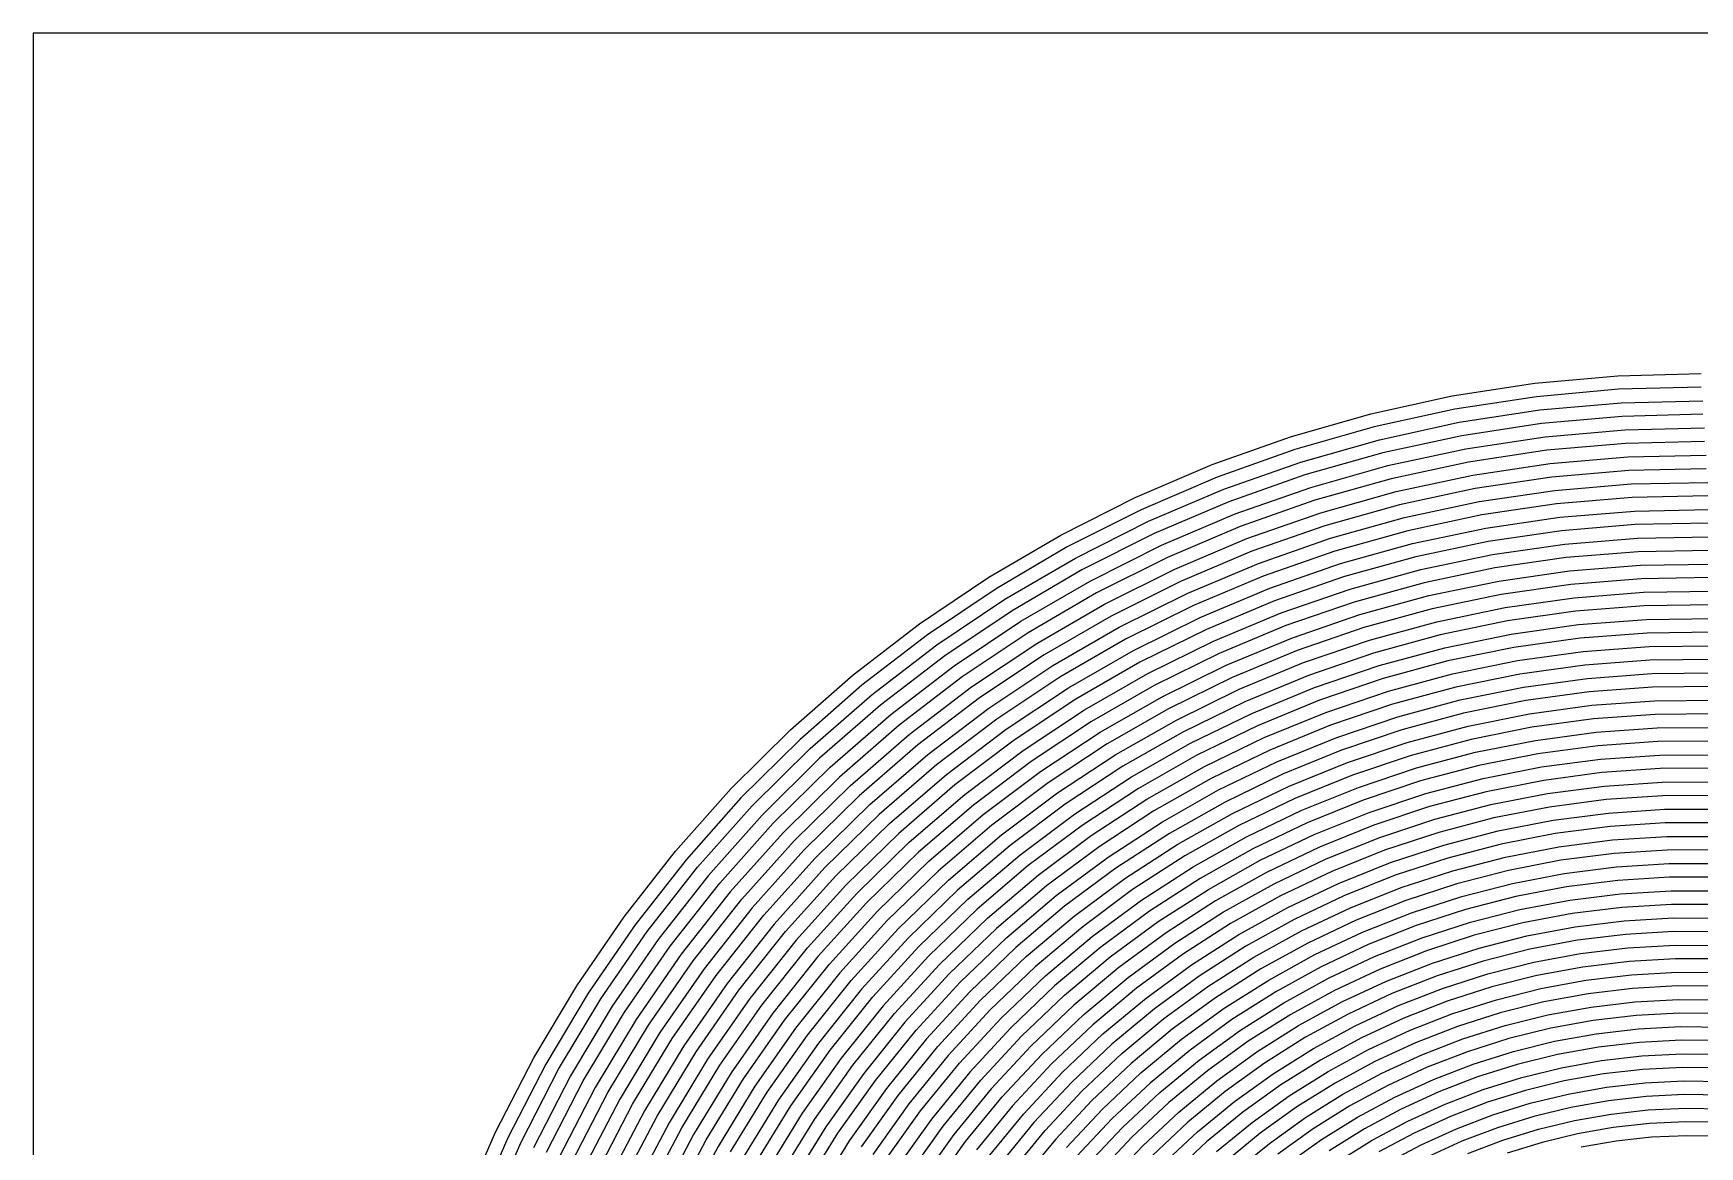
# Model space of a CAD drawing. Header units: metres. Extents: x -61 to 61, y -61 to 61.
# Drawn here: x -61.2 to 0, y 20.3 to 61.2 of the extents above; entities that cross this region are included whole.
import ezdxf

# ---------------------------------------------------------------- set-up
doc = ezdxf.new("R2010")
doc.units = ezdxf.units.M
doc.header["$MEASUREMENT"] = 0
doc.layers.add('2', color=7, linetype='Continuous')

msp = doc.modelspace()

# ---------------------------------------------------------------- linework, layer by layer
at = {"layer": '2', "color": 7}
for points in [[(49, 61.25, 0), (-61.25, 61.25, 0), (-61.25, -61.25, 0), (61.25, -61.25, 0)], [(-45.489, 18.052, 0), (-44.256, 20.869, 0), (-42.85, 23.602, 0), (-41.274, 26.241, 0), (-39.537, 28.776, 0), (-37.644, 31.196, 0), (-35.603, 33.491, 0), (-33.422, 35.654, 0), (-31.111, 37.675, 0), (-28.677, 39.546, 0), (-26.132, 41.261, 0), (-23.484, 42.812, 0), (-20.745, 44.193, 0), (-17.924, 45.4, 0), (-15.035, 46.426, 0), (-12.087, 47.269, 0), (-9.092, 47.925, 0), (-6.063, 48.391, 0), (-3.011, 48.667, 0), (0.051, 48.75, 0)], [(0.051, 48.25, 0), (-2.98, 48.168, 0), (-6.001, 47.895, 0), (-8.999, 47.434, 0), (-11.963, 46.785, 0), (-14.881, 45.95, 0), (-17.741, 44.934, 0), (-20.532, 43.741, 0), (-23.243, 42.374, 0), (-25.864, 40.839, 0), (-28.384, 39.142, 0), (-30.792, 37.289, 0), (-33.08, 35.289, 0), (-35.239, 33.149, 0), (-37.259, 30.877, 0), (-39.132, 28.482, 0), (-40.852, 25.973, 0), (-42.412, 23.361, 0), (-43.804, 20.655, 0), (-45.024, 17.867, 0)], [(-44.535, 17.745, 0), (-43.323, 20.502, 0), (-41.941, 23.178, 0), (-40.394, 25.761, 0), (-38.689, 28.241, 0), (-36.831, 30.609, 0), (-34.829, 32.855, 0), (-32.69, 34.97, 0), (-30.422, 36.946, 0), (-28.036, 38.776, 0), (-25.54, 40.452, 0), (-22.944, 41.967, 0), (-20.259, 43.316, 0), (-17.495, 44.494, 0), (-14.663, 45.495, 0), (-11.774, 46.316, 0), (-8.84, 46.955, 0), (-5.873, 47.407, 0), (-2.883, 47.673, 0), (0.117, 47.749, 0)], [(0.115, 47.249, 0), (-2.853, 47.173, 0), (-5.811, 46.911, 0), (-8.748, 46.463, 0), (-11.651, 45.832, 0), (-14.51, 45.019, 0), (-17.312, 44.028, 0), (-20.047, 42.863, 0), (-22.704, 41.528, 0), (-25.273, 40.029, 0), (-27.743, 38.371, 0), (-30.105, 36.56, 0), (-32.348, 34.605, 0), (-34.465, 32.512, 0), (-36.446, 30.289, 0), (-38.285, 27.946, 0), (-39.973, 25.492, 0), (-41.504, 22.936, 0), (-42.871, 20.289, 0)], [(-42.391, 20.134, 0), (-41.034, 22.752, 0), (-39.516, 25.278, 0), (-37.842, 27.704, 0), (-36.02, 30.02, 0), (-34.056, 32.216, 0), (-31.959, 34.284, 0), (-29.736, 36.216, 0), (-27.397, 38.004, 0), (-24.951, 39.641, 0), (-22.407, 41.121, 0), (-19.776, 42.438, 0), (-17.068, 43.587, 0), (-14.294, 44.563, 0), (-11.464, 45.363, 0), (-8.591, 45.984, 0), (-5.685, 46.423, 0), (-2.757, 46.678, 0), (0.18, 46.749, 0)], [(0.178, 46.249, 0), (-2.728, 46.179, 0), (-5.624, 45.926, 0), (-8.499, 45.492, 0), (-11.342, 44.878, 0), (-14.141, 44.087, 0), (-16.886, 43.121, 0), (-19.565, 41.985, 0), (-22.168, 40.682, 0), (-24.684, 39.218, 0), (-27.105, 37.598, 0), (-29.419, 35.829, 0), (-31.618, 33.918, 0), (-33.693, 31.872, 0), (-35.636, 29.7, 0), (-37.439, 27.409, 0), (-39.095, 25.009, 0), (-40.597, 22.509, 0), (-41.939, 19.919, 0)], [(-41.46, 19.763, 0), (-40.128, 22.323, 0), (-38.639, 24.793, 0), (-36.997, 27.165, 0), (-35.21, 29.429, 0), (-33.285, 31.575, 0), (-31.23, 33.596, 0), (-29.052, 35.483, 0), (-26.76, 37.23, 0), (-24.364, 38.828, 0), (-21.872, 40.273, 0), (-19.296, 41.558, 0), (-16.644, 42.679, 0), (-13.927, 43.63, 0), (-11.157, 44.409, 0), (-8.344, 45.012, 0), (-5.5, 45.438, 0), (-2.635, 45.683, 0), (0.24, 45.749, 0)], [(0.237, 45.249, 0), (-2.606, 45.184, 0), (-5.44, 44.941, 0), (-8.253, 44.521, 0), (-11.036, 43.924, 0), (-13.775, 43.154, 0), (-16.462, 42.213, 0), (-19.085, 41.105, 0), (-21.634, 39.834, 0), (-24.098, 38.405, 0), (-26.468, 36.824, 0), (-28.735, 35.096, 0), (-30.889, 33.23, 0), (-32.923, 31.231, 0), (-34.827, 29.108, 0), (-36.594, 26.869, 0), (-38.218, 24.523, 0), (-39.691, 22.08, 0), (-41.009, 19.548, 0)], [(-40.53, 19.389, 0), (-39.224, 21.891, 0), (-37.763, 24.306, 0), (-36.154, 26.624, 0), (-34.403, 28.835, 0), (-32.516, 30.932, 0), (-30.503, 32.906, 0), (-28.37, 34.749, 0), (-26.125, 36.454, 0), (-23.779, 38.014, 0), (-21.34, 39.424, 0), (-18.818, 40.677, 0), (-16.222, 41.769, 0), (-13.564, 42.696, 0), (-10.853, 43.454, 0), (-8.101, 44.04, 0), (-5.318, 44.452, 0), (-2.515, 44.688, 0), (0.297, 44.748, 0)], [(0.294, 44.248, 0), (-2.487, 44.189, 0), (-5.258, 43.956, 0), (-8.01, 43.548, 0), (-10.732, 42.969, 0), (-13.412, 42.22, 0), (-16.041, 41.303, 0), (-18.608, 40.223, 0), (-21.102, 38.984, 0), (-23.514, 37.59, 0), (-25.834, 36.048, 0), (-28.053, 34.362, 0), (-30.163, 32.539, 0), (-32.154, 30.588, 0), (-34.019, 28.514, 0), (-35.751, 26.327, 0), (-37.342, 24.035, 0), (-38.787, 21.648, 0), (-40.079, 19.173, 0)], [(-39.601, 19.013, 0), (-38.32, 21.457, 0), (-36.889, 23.816, 0), (-35.312, 26.08, 0), (-33.597, 28.24, 0), (-31.749, 30.287, 0), (-29.778, 32.214, 0), (-27.69, 34.013, 0), (-25.493, 35.677, 0), (-23.197, 37.199, 0), (-20.81, 38.573, 0), (-18.342, 39.795, 0), (-15.803, 40.859, 0), (-13.203, 41.761, 0), (-10.551, 42.499, 0), (-7.86, 43.067, 0), (-5.138, 43.466, 0), (-2.397, 43.693, 0), (0.351, 43.747, 0)], [(0.347, 43.247, 0), (-2.37, 43.194, 0), (-5.079, 42.97, 0), (-7.77, 42.576, 0), (-10.431, 42.013, 0), (-13.052, 41.285, 0), (-15.623, 40.393, 0), (-18.133, 39.341, 0), (-20.572, 38.133, 0), (-22.932, 36.775, 0), (-25.202, 35.27, 0), (-27.374, 33.625, 0), (-29.438, 31.847, 0), (-31.388, 29.942, 0), (-33.214, 27.918, 0), (-34.91, 25.783, 0), (-36.469, 23.545, 0), (-37.884, 21.213, 0), (-39.15, 18.796, 0)], [(-38.674, 18.634, 0), (-37.418, 21.021, 0), (-36.016, 23.324, 0), (-34.472, 25.534, 0), (-32.792, 27.642, 0), (-30.984, 29.64, 0), (-29.055, 31.52, 0), (-27.012, 33.275, 0), (-24.863, 34.898, 0), (-22.617, 36.382, 0), (-20.282, 37.721, 0), (-17.869, 38.912, 0), (-15.386, 39.948, 0), (-12.844, 40.826, 0), (-10.252, 41.542, 0), (-7.621, 42.094, 0), (-4.961, 42.48, 0), (-2.283, 42.698, 0), (0.403, 42.747, 0)], [(0.398, 42.247, 0), (-2.256, 42.198, 0), (-4.903, 41.983, 0), (-7.532, 41.602, 0), (-10.132, 41.057, 0), (-12.694, 40.349, 0), (-15.207, 39.481, 0), (-17.66, 38.457, 0), (-20.046, 37.281, 0), (-22.353, 35.957, 0), (-24.573, 34.49, 0), (-26.697, 32.887, 0), (-28.716, 31.153, 0), (-30.623, 29.294, 0), (-32.41, 27.32, 0), (-34.07, 25.236, 0), (-35.596, 23.052, 0), (-36.982, 20.776, 0), (-38.223, 18.417, 0)], [(-37.747, 18.252, 0), (-36.517, 20.582, 0), (-35.144, 22.829, 0), (-33.633, 24.986, 0), (-31.99, 27.042, 0), (-30.221, 28.991, 0), (-28.334, 30.824, 0), (-26.336, 32.535, 0), (-24.235, 34.117, 0), (-22.039, 35.563, 0), (-19.757, 36.868, 0), (-17.399, 38.027, 0), (-14.972, 39.035, 0), (-12.488, 39.889, 0), (-9.956, 40.585, 0), (-7.386, 41.12, 0), (-4.787, 41.493, 0), (-2.171, 41.702, 0), (0.452, 41.746, 0)], [(0.446, 41.246, 0), (-2.145, 41.202, 0), (-4.73, 40.996, 0), (-7.297, 40.628, 0), (-9.837, 40.099, 0), (-12.339, 39.412, 0), (-14.793, 38.569, 0), (-17.19, 37.572, 0), (-19.521, 36.427, 0), (-21.776, 35.138, 0), (-23.945, 33.709, 0), (-26.021, 32.147, 0), (-27.996, 30.456, 0), (-29.86, 28.645, 0), (-31.608, 26.719, 0), (-33.232, 24.687, 0), (-34.725, 22.557, 0), (-36.082, 20.337, 0), (-37.297, 18.035, 0)], [(-35.618, 20.141, 0), (-34.274, 22.332, 0), (-32.796, 24.435, 0), (-31.189, 26.44, 0), (-29.46, 28.34, 0), (-27.615, 30.127, 0), (-25.662, 31.794, 0), (-23.609, 33.334, 0), (-21.464, 34.743, 0), (-19.234, 36.013, 0), (-16.931, 37.141, 0), (-14.561, 38.122, 0), (-12.135, 38.952, 0), (-9.662, 39.627, 0), (-7.153, 40.146, 0), (-4.616, 40.506, 0), (-2.063, 40.706, 0), (0.498, 40.745, 0)], [(0.492, 40.245, 0), (-2.037, 40.206, 0), (-4.559, 40.009, 0), (-7.065, 39.654, 0), (-9.544, 39.141, 0), (-11.986, 38.474, 0), (-14.382, 37.655, 0), (-16.723, 36.686, 0), (-18.999, 35.572, 0), (-21.201, 34.317, 0), (-23.32, 32.926, 0), (-25.348, 31.405, 0), (-27.277, 29.758, 0), (-29.099, 27.993, 0), (-30.808, 26.117, 0), (-32.395, 24.136, 0), (-33.855, 22.059, 0), (-35.183, 19.895, 0)], [(-34.72, 19.697, 0), (-33.406, 21.833, 0), (-31.961, 23.882, 0), (-30.39, 25.836, 0), (-28.7, 27.686, 0), (-26.898, 29.427, 0), (-24.991, 31.05, 0), (-22.985, 32.55, 0), (-20.89, 33.921, 0), (-18.714, 35.157, 0), (-16.465, 36.254, 0), (-14.152, 37.207, 0), (-11.784, 38.013, 0), (-9.371, 38.668, 0), (-6.923, 39.171, 0), (-4.448, 39.518, 0), (-1.956, 39.71, 0), (0.541, 39.744, 0)], [(0.534, 39.244, 0), (-1.932, 39.21, 0), (-4.392, 39.021, 0), (-6.836, 38.678, 0), (-9.254, 38.183, 0), (-11.636, 37.536, 0), (-13.974, 36.74, 0), (-16.258, 35.799, 0), (-18.479, 34.716, 0), (-20.628, 33.495, 0), (-22.697, 32.142, 0), (-24.677, 30.661, 0), (-26.561, 29.058, 0), (-28.34, 27.339, 0), (-30.009, 25.512, 0), (-31.56, 23.583, 0), (-32.987, 21.56, 0), (-34.285, 19.45, 0)], [(-33.823, 19.251, 0), (-32.539, 21.331, 0), (-31.127, 23.327, 0), (-29.593, 25.229, 0), (-27.943, 27.031, 0), (-26.183, 28.725, 0), (-24.321, 30.305, 0), (-22.364, 31.765, 0), (-20.32, 33.098, 0), (-18.196, 34.3, 0), (-16.002, 35.366, 0), (-13.746, 36.292, 0), (-11.436, 37.074, 0), (-9.083, 37.709, 0), (-6.695, 38.195, 0), (-4.282, 38.53, 0), (-1.853, 38.713, 0), (0.582, 38.743, 0)], [(0.574, 38.243, 0), (-1.829, 38.214, 0), (-4.227, 38.033, 0), (-6.609, 37.703, 0), (-8.966, 37.223, 0), (-11.289, 36.596, 0), (-13.569, 35.824, 0), (-15.796, 34.91, 0), (-17.962, 33.858, 0), (-20.058, 32.672, 0), (-22.076, 31.356, 0), (-24.008, 29.915, 0), (-25.846, 28.356, 0), (-27.583, 26.683, 0), (-29.212, 24.905, 0), (-30.727, 23.027, 0), (-32.121, 21.057, 0), (-33.389, 19.003, 0)], [(-32.928, 18.802, 0), (-31.673, 20.827, 0), (-30.295, 22.769, 0), (-28.797, 24.62, 0), (-27.187, 26.374, 0), (-25.47, 28.022, 0), (-23.654, 29.558, 0), (-21.745, 30.977, 0), (-19.751, 32.273, 0), (-17.681, 33.441, 0), (-15.542, 34.476, 0), (-13.342, 35.375, 0), (-11.091, 36.134, 0), (-8.798, 36.749, 0), (-6.47, 37.219, 0), (-4.119, 37.542, 0), (-1.753, 37.717, 0), (0.619, 37.742, 0)], [(0.611, 37.242, 0), (-1.729, 37.217, 0), (-4.065, 37.045, 0), (-6.385, 36.727, 0), (-8.681, 36.263, 0), (-10.944, 35.656, 0), (-13.166, 34.907, 0), (-15.336, 34.02, 0), (-17.447, 32.999, 0), (-19.49, 31.847, 0), (-21.458, 30.568, 0), (-23.341, 29.168, 0), (-25.134, 27.652, 0), (-26.828, 26.025, 0), (-28.417, 24.296, 0), (-29.895, 22.469, 0), (-31.256, 20.552, 0), (-32.493, 18.554, 0)], [(-30.809, 20.321, 0), (-29.464, 22.21, 0), (-28.004, 24.01, 0), (-26.433, 25.714, 0), (-24.759, 27.316, 0), (-22.989, 28.809, 0), (-21.128, 30.188, 0), (-19.185, 31.447, 0), (-17.168, 32.581, 0), (-15.084, 33.586, 0), (-12.941, 34.457, 0), (-10.748, 35.192, 0), (-8.515, 35.788, 0), (-6.249, 36.242, 0), (-3.959, 36.553, 0), (-1.655, 36.72, 0), (0.654, 36.741, 0)], [(0.645, 36.241, 0), (-1.632, 36.22, 0), (-3.905, 36.056, 0), (-6.164, 35.75, 0), (-8.399, 35.302, 0), (-10.602, 34.714, 0), (-12.765, 33.989, 0), (-14.879, 33.129, 0), (-16.935, 32.138, 0), (-18.925, 31.02, 0), (-20.842, 29.778, 0), (-22.677, 28.418, 0), (-24.424, 26.946, 0), (-26.075, 25.365, 0), (-27.624, 23.684, 0), (-29.065, 21.909, 0), (-30.392, 20.045, 0)], [(-29.947, 19.812, 0), (-28.635, 21.647, 0), (-27.212, 23.397, 0), (-25.681, 25.052, 0), (-24.051, 26.608, 0), (-22.326, 28.059, 0), (-20.514, 29.397, 0), (-18.622, 30.619, 0), (-16.657, 31.719, 0), (-14.628, 32.694, 0), (-12.543, 33.538, 0), (-10.408, 34.25, 0), (-8.235, 34.827, 0), (-6.029, 35.265, 0), (-3.802, 35.564, 0), (-1.56, 35.723, 0), (0.686, 35.74, 0)], [(0.677, 35.24, 0), (-1.538, 35.223, 0), (-3.748, 35.067, 0), (-5.945, 34.772, 0), (-8.12, 34.34, 0), (-10.263, 33.772, 0), (-12.367, 33.07, 0), (-14.424, 32.237, 0), (-16.425, 31.277, 0), (-18.362, 30.192, 0), (-20.228, 28.987, 0), (-22.014, 27.667, 0), (-23.715, 26.238, 0), (-25.323, 24.703, 0), (-26.832, 23.071, 0), (-28.236, 21.346, 0), (-29.53, 19.536, 0)], [(-29.086, 19.301, 0), (-27.808, 21.083, 0), (-26.421, 22.781, 0), (-24.931, 24.389, 0), (-23.344, 25.899, 0), (-21.665, 27.306, 0), (-19.901, 28.605, 0), (-18.06, 29.79, 0), (-16.149, 30.856, 0), (-14.175, 31.8, 0), (-12.147, 32.619, 0), (-10.071, 33.307, 0), (-7.957, 33.864, 0), (-5.813, 34.287, 0), (-3.647, 34.575, 0), (-1.468, 34.726, 0), (0.716, 34.739, 0)], [(0.705, 34.239, 0), (-1.447, 34.226, 0), (-3.595, 34.078, 0), (-5.729, 33.795, 0), (-7.843, 33.378, 0), (-9.926, 32.829, 0), (-11.972, 32.15, 0), (-13.972, 31.344, 0), (-15.917, 30.413, 0), (-17.801, 29.362, 0), (-19.616, 28.194, 0), (-21.354, 26.915, 0), (-23.009, 25.528, 0), (-24.574, 24.039, 0), (-26.043, 22.455, 0), (-27.41, 20.781, 0), (-28.669, 19.024, 0)], [(-28.226, 18.787, 0), (-26.982, 20.517, 0), (-25.633, 22.164, 0), (-24.183, 23.723, 0), (-22.639, 25.188, 0), (-21.006, 26.552, 0), (-19.291, 27.811, 0), (-17.501, 28.959, 0), (-15.643, 29.992, 0), (-13.725, 30.906, 0), (-11.753, 31.698, 0), (-9.736, 32.364, 0), (-7.682, 32.902, 0), (-5.599, 33.309, 0), (-3.495, 33.585, 0), (-1.379, 33.728, 0), (0.742, 33.738, 0)], [(0.731, 33.238, 0), (-1.358, 33.229, 0), (-3.443, 33.088, 0), (-5.516, 32.816, 0), (-7.569, 32.415, 0), (-9.592, 31.885, 0), (-11.579, 31.229, 0), (-13.522, 30.449, 0), (-15.412, 29.549, 0), (-17.243, 28.531, 0), (-19.006, 27.4, 0), (-20.696, 26.16, 0), (-22.305, 24.816, 0), (-23.826, 23.373, 0), (-25.255, 21.837, 0), (-26.584, 20.214, 0)], [(-26.158, 19.948, 0), (-24.846, 21.545, 0), (-23.437, 23.056, 0), (-21.936, 24.475, 0), (-20.349, 25.796, 0), (-18.684, 27.015, 0), (-16.945, 28.126, 0), (-15.14, 29.126, 0), (-13.277, 30.01, 0), (-11.363, 30.776, 0), (-9.404, 31.419, 0), (-7.41, 31.938, 0), (-5.388, 32.33, 0), (-3.346, 32.595, 0), (-1.292, 32.731, 0), (0.766, 32.737, 0)], [(0.754, 32.237, 0), (-1.272, 32.231, 0), (-3.295, 32.098, 0), (-5.306, 31.837, 0), (-7.297, 31.451, 0), (-9.261, 30.94, 0), (-11.189, 30.307, 0), (-13.075, 29.553, 0), (-14.91, 28.683, 0), (-16.687, 27.698, 0), (-18.399, 26.604, 0), (-20.04, 25.403, 0), (-21.602, 24.102, 0), (-23.081, 22.705, 0), (-24.469, 21.217, 0), (-25.761, 19.645, 0)], [(-25.336, 19.377, 0), (-24.061, 20.923, 0), (-22.693, 22.386, 0), (-21.235, 23.759, 0), (-19.695, 25.038, 0), (-18.078, 26.218, 0), (-16.391, 27.293, 0), (-14.639, 28.259, 0), (-12.832, 29.114, 0), (-10.974, 29.853, 0), (-9.075, 30.473, 0), (-7.141, 30.974, 0), (-5.18, 31.351, 0), (-3.2, 31.604, 0), (-1.208, 31.733, 0), (0.787, 31.736, 0)], [(0.774, 31.236, 0), (-1.189, 31.233, 0), (-3.149, 31.107, 0), (-5.099, 30.858, 0), (-7.029, 30.486, 0), (-8.932, 29.994, 0), (-10.802, 29.383, 0), (-12.63, 28.656, 0), (-14.409, 27.815, 0), (-16.133, 26.864, 0), (-17.794, 25.806, 0), (-19.386, 24.645, 0), (-20.902, 23.387, 0), (-22.337, 22.035, 0), (-23.684, 20.595, 0), (-24.939, 19.073, 0)], [(-23.278, 20.299, 0), (-21.95, 21.714, 0), (-20.537, 23.042, 0), (-19.043, 24.279, 0), (-17.475, 25.419, 0), (-15.839, 26.457, 0), (-14.141, 27.391, 0), (-12.389, 28.216, 0), (-10.589, 28.929, 0), (-8.748, 29.527, 0), (-6.874, 30.008, 0), (-4.975, 30.371, 0), (-3.056, 30.614, 0), (-1.127, 30.735, 0), (0.805, 30.735, 0)], [(0.792, 30.235, 0), (-1.109, 30.236, 0), (-3.007, 30.116, 0), (-4.894, 29.878, 0), (-6.763, 29.521, 0), (-8.606, 29.048, 0), (-10.417, 28.459, 0), (-12.188, 27.758, 0), (-13.912, 26.947, 0), (-15.582, 26.028, 0), (-17.191, 25.007, 0), (-18.734, 23.885, 0), (-20.204, 22.669, 0), (-21.595, 21.362, 0), (-22.901, 19.971, 0)], [(-22.497, 19.673, 0), (-21.21, 21.04, 0), (-19.84, 22.323, 0), (-18.393, 23.517, 0), (-16.874, 24.618, 0), (-15.289, 25.62, 0), (-13.645, 26.521, 0), (-11.949, 27.317, 0), (-10.206, 28.004, 0), (-8.424, 28.58, 0), (-6.611, 29.043, 0), (-4.772, 29.391, 0), (-2.916, 29.622, 0), (-1.049, 29.737, 0), (0.82, 29.734, 0)], [(0.807, 29.234, 0), (-1.031, 29.237, 0), (-2.867, 29.125, 0), (-4.692, 28.897, 0), (-6.5, 28.555, 0), (-8.283, 28.1, 0), (-10.035, 27.534, 0), (-11.748, 26.859, 0), (-13.417, 26.077, 0), (-15.033, 25.191, 0), (-16.591, 24.205, 0), (-18.085, 23.124, 0), (-19.508, 21.95, 0), (-20.855, 20.688, 0), (-22.121, 19.344, 0)], [(-21.717, 19.045, 0), (-20.471, 20.364, 0), (-19.145, 21.602, 0), (-17.745, 22.754, 0), (-16.275, 23.816, 0), (-14.742, 24.782, 0), (-13.152, 25.65, 0), (-11.511, 26.416, 0), (-9.826, 27.078, 0), (-8.103, 27.632, 0), (-6.349, 28.076, 0), (-4.572, 28.41, 0), (-2.778, 28.631, 0), (-0.974, 28.739, 0), (0.833, 28.733, 0)], [(0.818, 28.234, 0), (-0.957, 28.239, 0), (-2.729, 28.133, 0), (-4.492, 27.916, 0), (-6.239, 27.589, 0), (-7.962, 27.152, 0), (-9.655, 26.608, 0), (-11.311, 25.958, 0), (-12.924, 25.205, 0), (-14.486, 24.352, 0), (-15.993, 23.403, 0), (-17.437, 22.36, 0), (-18.814, 21.228, 0), (-20.117, 20.012, 0)], [(-19.735, 19.687, 0), (-18.453, 20.88, 0), (-17.099, 21.99, 0), (-15.678, 23.012, 0), (-14.197, 23.942, 0), (-12.661, 24.778, 0), (-11.076, 25.515, 0), (-9.448, 26.151, 0), (-7.784, 26.683, 0), (-6.091, 27.109, 0), (-4.375, 27.428, 0), (-2.642, 27.639, 0), (-0.901, 27.741, 0), (0.843, 27.732, 0)], [(0.827, 27.233, 0), (-0.885, 27.241, 0), (-2.595, 27.141, 0), (-4.296, 26.935, 0), (-5.981, 26.622, 0), (-7.644, 26.203, 0), (-9.278, 25.681, 0), (-10.877, 25.056, 0), (-12.433, 24.333, 0), (-13.942, 23.512, 0), (-15.397, 22.599, 0), (-16.792, 21.595, 0), (-18.122, 20.505, 0), (-19.381, 19.334, 0)], [(-17.762, 20.155, 0), (-16.455, 21.223, 0), (-15.084, 22.206, 0), (-13.655, 23.101, 0), (-12.172, 23.904, 0), (-10.643, 24.612, 0), (-9.073, 25.223, 0), (-7.468, 25.733, 0), (-5.835, 26.142, 0), (-4.18, 26.447, 0), (-2.51, 26.647, 0), (-0.831, 26.742, 0), (0.85, 26.731, 0)], [(0.834, 26.232, 0), (-0.816, 26.242, 0), (-2.463, 26.149, 0), (-4.102, 25.953, 0), (-5.726, 25.654, 0), (-7.329, 25.253, 0), (-8.904, 24.752, 0), (-10.445, 24.153, 0), (-11.946, 23.459, 0), (-13.4, 22.671, 0), (-14.803, 21.793, 0), (-16.149, 20.828, 0), (-17.432, 19.78, 0)], [(-17.074, 19.429, 0), (-15.814, 20.455, 0), (-14.492, 21.399, 0), (-13.115, 22.258, 0), (-11.686, 23.029, 0), (-10.213, 23.709, 0), (-8.701, 24.294, 0), (-7.155, 24.783, 0), (-5.582, 25.173, 0), (-3.988, 25.464, 0), (-2.38, 25.655, 0), (-0.764, 25.743, 0), (0.854, 25.731, 0)], [(0.837, 25.231, 0), (-0.749, 25.244, 0), (-2.334, 25.157, 0), (-3.911, 24.97, 0), (-5.474, 24.685, 0), (-7.016, 24.302, 0), (-8.532, 23.823, 0), (-10.015, 23.249, 0), (-11.46, 22.583, 0), (-12.861, 21.828, 0), (-14.212, 20.985, 0), (-15.508, 20.059, 0)], [(-15.175, 19.684, 0), (-13.903, 20.59, 0), (-12.577, 21.414, 0), (-11.203, 22.153, 0), (-9.785, 22.804, 0), (-8.331, 23.364, 0), (-6.844, 23.831, 0), (-5.332, 24.204, 0), (-3.8, 24.481, 0), (-2.254, 24.662, 0), (-0.7, 24.745, 0), (0.855, 24.73, 0)], [(0.838, 24.23, 0), (-0.686, 24.245, 0), (-2.208, 24.164, 0), (-3.723, 23.987, 0), (-5.224, 23.716, 0), (-6.706, 23.351, 0), (-8.163, 22.893, 0), (-9.588, 22.344, 0), (-10.977, 21.707, 0), (-12.324, 20.983, 0), (-13.623, 20.176, 0)], [(-13.315, 19.78, 0), (-12.042, 20.569, 0), (-10.722, 21.275, 0), (-9.36, 21.898, 0), (-7.963, 22.433, 0), (-6.536, 22.879, 0), (-5.084, 23.235, 0), (-3.613, 23.498, 0), (-2.13, 23.669, 0), (-0.639, 23.746, 0), (0.854, 23.729, 0)], [(0.836, 23.229, 0), (-0.625, 23.246, 0), (-2.085, 23.171, 0), (-3.537, 23.004, 0), (-4.977, 22.746, 0), (-6.399, 22.398, 0), (-7.796, 21.962, 0), (-9.164, 21.438, 0), (-10.497, 20.829, 0), (-11.789, 20.137, 0)], [(-11.509, 19.722, 0), (-10.243, 20.396, 0), (-8.938, 20.99, 0), (-7.599, 21.501, 0), (-6.231, 21.926, 0), (-4.839, 22.264, 0), (-3.43, 22.514, 0), (-2.008, 22.675, 0), (-0.58, 22.747, 0), (0.849, 22.728, 0)], [(0.831, 22.229, 0), (-0.567, 22.247, 0), (-1.964, 22.177, 0), (-3.355, 22.02, 0), (-4.733, 21.776, 0), (-6.094, 21.445, 0), (-7.432, 21.029, 0), (-8.742, 20.53, 0), (-10.019, 19.95, 0)], [(-8.518, 20.082, 0), (-7.237, 20.568, 0), (-5.928, 20.972, 0), (-4.597, 21.293, 0), (-3.249, 21.53, 0), (-1.89, 21.682, 0), (-0.524, 21.748, 0), (0.842, 21.728, 0)], [(0.823, 21.228, 0), (-0.512, 21.248, 0), (-1.846, 21.184, 0), (-3.175, 21.036, 0), (-4.492, 20.805, 0), (-5.792, 20.491, 0), (-7.071, 20.096, 0)], [(-4.358, 20.322, 0), (-3.071, 20.545, 0), (-1.774, 20.688, 0), (-0.471, 20.748, 0), (0.833, 20.727, 0)]]:
    msp.add_polyline3d(points, dxfattribs=at)

doc.saveas('drawing.dxf')
